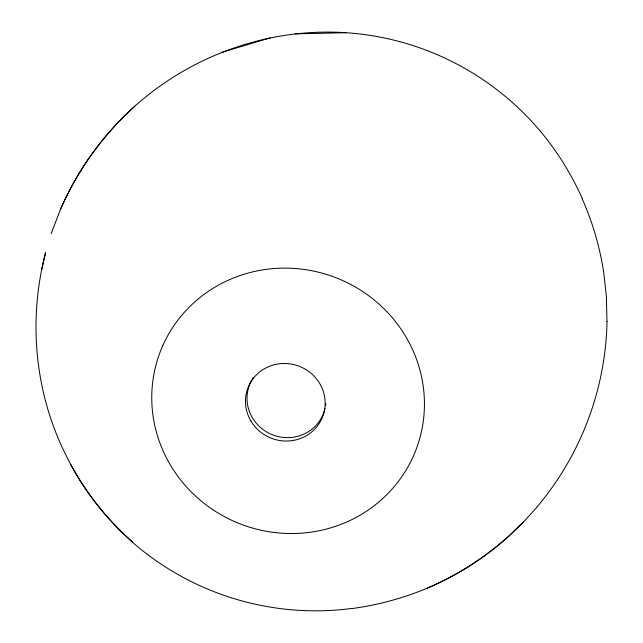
<?xml version="1.0" encoding="UTF-8"?>
<svg xmlns="http://www.w3.org/2000/svg" width="643" height="643" viewBox="0 0 643 643"><rect width="100%" height="100%" fill="white"/><g stroke="black" fill="none" stroke-linecap="round" stroke-linejoin="round"><path stroke-width="0.96" d="M41.787 269.546L45.549 252.667A296.865 296.286 73.1 0 0 36.418 311.445A290.668 290.178 71.5 0 0 42.968 390.462C55.885 448.637 87.552 502.32 132.209 541.784A280.477 280.107 71.5 0 1 70.722 464.648M51.191 233.626L60.394 209.546A297.613 297.042 73.3 0 1 134.917 106.111C191.968 55.009 269.473 27.496 346.014 32.721A278.331 277.752 63.5 0 1 542.845 134.242A286.456 285.91 62.9 0 1 582.309 198.655M351.962 608.567C377.939 605.087 403.386 598.159 427.563 588.04A293.296 292.87 61.1 0 0 509.626 535.418L523.667 521.827L536.784 507.327M523.667 521.827L509.61 535.402A298.328 297.886 56.4 0 1 462.454 570.277A296.174 295.74 57.3 0 1 427.563 588.056M221.409 52.461L270.197 37.849M295.33 33.862L346.014 32.721M603.584 271.153L606.365 296.222L606.976 321.476M607.024 321.476A297.219 296.777 58.2 0 1 536.72 507.263M60.418 209.554A301.696 301.093 74.2 0 1 134.926 106.111M351.954 608.447A279.335 278.982 71.3 0 1 132.056 541.945M325.012 408.626A39.673 38.275 21.1 0 1 272.528 434.813A39.673 38.275 21.1 0 1 251.839 379.957M252.345 379.089A39.673 38.275 21.1 0 1 253.43 377.401M325.832 403.675A39.673 38.275 21.1 0 1 325.583 405.677M582.164 198.719A288.16 287.622 62.6 0 1 603.504 271.169M162.8 345.58A137.666 132.771 20.8 0 0 153.709 375.303A136.951 132.08 20.9 0 0 325.189 529.366A136.951 132.08 20.9 0 0 390.55 315.705A136.951 132.08 20.9 0 0 162.8 345.58M251.035 421.229A40.027 38.596 21.1 0 0 320.037 422.089A40.027 38.596 21.1 0 0 284.833 363.48A40.027 38.596 21.1 0 0 251.035 421.229"/></g></svg>
